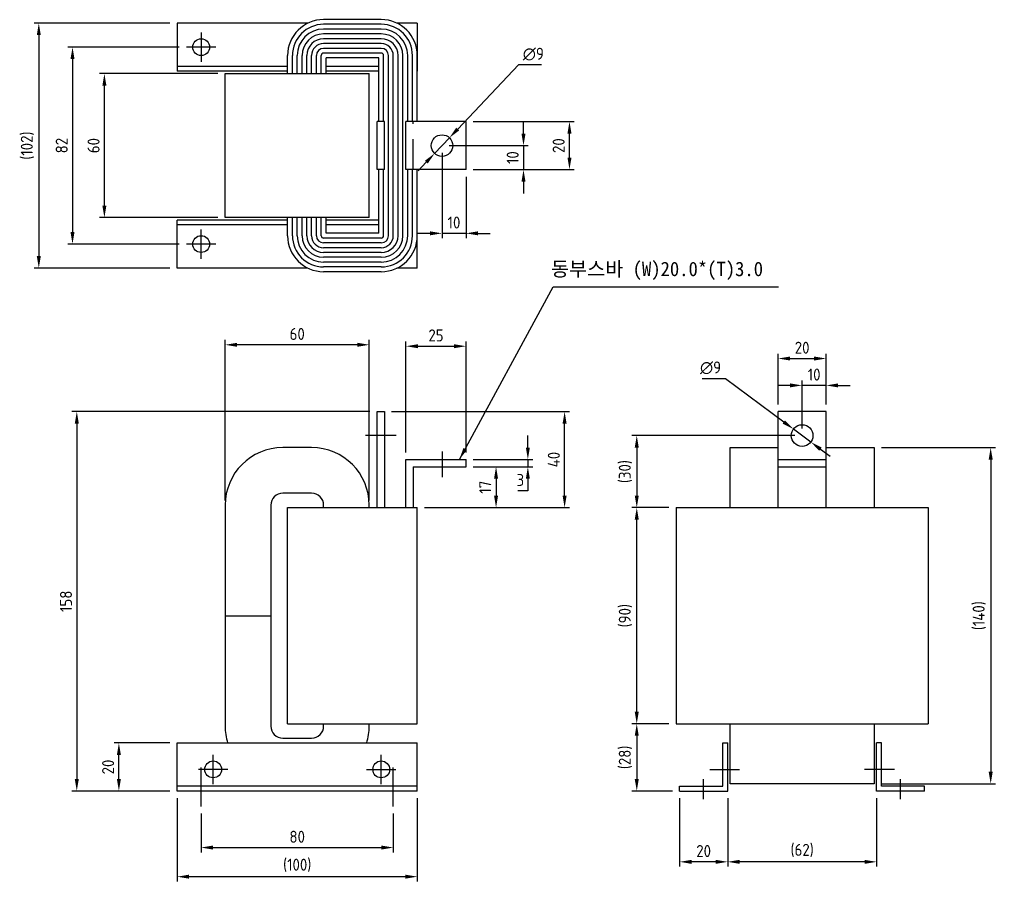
# Model space of a CAD drawing. Header units: millimetres. Extents: x 24815 to 37444, y -10619 to 6020.
# Drawn here: x 27232.3 to 27638.7, y 5661.2 to 6020.1 of the extents above; entities that cross this region are included whole.
import ezdxf

# ---------------------------------------------------------------- set-up
doc = ezdxf.new("R2010")
doc.units = ezdxf.units.MM
doc.linetypes.add('HIDDENX2', pattern=[19.05, 12.7, -6.35])
doc.styles.add('HAN', font='')
doc.styles.get("Standard").update_dxf_attribs({"font": 'ISOCP.SHX', "bigfont": 'WHGTXT.SHX'})
doc.styles.get('HAN').set_extended_font_data('GulimChe')
doc.dimstyles.new('PSTEK-2', dxfattribs={"dimtxt": 5, "dimasz": 5, "dimexe": 2, "dimexo": 3, "dimgap": 2, "dimtad": 1, "dimtoh": 1, "dimrnd": 0.05, "dimdsep": 46, "dimtxsty": 'Standard', "dimcen": 0, "dimclrt": 3, "dimadec": 1, "dimazin": 2, "dimtfac": 1, "dimtmove": 0, "dimatfit": 3, "dimfxl": 1, "dimtolj": 1, "dimtzin": 0, "dimarcsym": 0})

# ---------------------------------------------------------------- blocks, each defined once
blk = doc.blocks.new('345BE5UNR67IU67')
at = {"color": 6}
for p, q in [((1448.61, 980.62), (1448.61, 1020.62)), ((1468.61, 1020.62), (1448.61, 1020.62)), ((1468.61, 980.62), (1468.61, 1020.62)), ((1448.61, 1000.62), (1468.61, 1000.62)), ((1448.61, 997.62), (1468.61, 997.62))]:
    blk.add_line(p, q, dxfattribs=at)
for p, q in [((1428.61, 980.62), (1428.61, 1005.62)), ((1428.61, 1005.62), (1448.61, 1005.62)), ((1468.61, 1005.62), (1488.61, 1005.62)), ((1488.61, 1005.62), (1488.61, 980.62)), ((1428.61, 865.62), (1428.61, 890.62)), ((1488.61, 890.62), (1488.61, 865.62)), ((1420.12, 871.62), (1432.59, 871.62)), ((1497.1, 871.62), (1484.63, 871.62)), ((1417.61, 859.19), (1417.61, 867.58)), ((1488.61, 865.62), (1428.61, 865.62)), ((1499.61, 859.19), (1499.61, 867.58))]:
    blk.add_line(p, q)
at = {"color": 1}
for p, q in [((1406.11, 980.62), (1511.11, 980.62)), ((1406.11, 980.62), (1406.11, 890.62)), ((1511.11, 980.62), (1511.11, 890.62)), ((1406.11, 890.62), (1511.11, 890.62))]:
    blk.add_line(p, q, dxfattribs=at)
at = {"color": 4}
for p, q in [((1425.61, 864.62), (1425.61, 882.62)), ((1425.61, 882.62), (1427.61, 882.62)), ((1427.61, 862.62), (1427.61, 882.62)), ((1489.61, 862.62), (1489.61, 882.62)), ((1491.61, 882.62), (1489.61, 882.62)), ((1491.61, 864.62), (1491.61, 882.62)), ((1407.61, 862.62), (1407.61, 864.62)), ((1407.61, 864.62), (1425.61, 864.62)), ((1407.61, 862.62), (1427.61, 862.62)), ((1509.61, 862.62), (1489.61, 862.62)), ((1509.61, 864.62), (1491.61, 864.62)), ((1509.61, 862.62), (1509.61, 864.62))]:
    blk.add_line(p, q, dxfattribs=at)
at = {"color": 6}
blk.add_circle((1458.61, 1010.62), 4.5, dxfattribs=at)
blk = doc.blocks.new('*D649')
at = {"color": 0, "lineweight": -2, "transparency": 16777216}
for p, q in [((27527.18, 5695.85), (27527.18, 5667.36)), ((27589.18, 5695.85), (27589.18, 5667.36)), ((27584.18, 5669.36), (27532.18, 5669.36))]:
    blk.add_line(p, q, dxfattribs=at)
at = {"color": 0, "transparency": 16777216}
for points in [[(27532.18, 5670.19), (27532.18, 5668.52), (27527.18, 5669.36)], [(27584.18, 5670.19), (27584.18, 5668.52), (27589.18, 5669.36)]]:
    blk.add_solid(points, dxfattribs=at)
at = {"layer": 'Defpoints', "color": 0, "transparency": 16777216}
for p in [(27527.18, 5698.85), (27589.18, 5698.85), (27527.18, 5669.36)]:
    blk.add_point(p, dxfattribs=at)
at = {"color": 3, "transparency": 16777216, "insert": (27558.18, 5674.11), "char_height": 5, "attachment_point": 5}
blk.add_mtext('\\A1;(62)', dxfattribs=at)
blk = doc.blocks.new('*D628')
at = {"color": 0, "lineweight": -2, "transparency": 16777216}
for p, q in [((27314.95, 5997.58), (27265.67, 5997.58)), ((27267.67, 5942.58), (27267.67, 5992.58)), ((27314.95, 5937.58), (27265.67, 5937.58))]:
    blk.add_line(p, q, dxfattribs=at)
at = {"color": 0, "transparency": 16777216}
for points in [[(27266.84, 5992.58), (27268.51, 5992.58), (27267.67, 5997.58)], [(27266.84, 5942.58), (27268.51, 5942.58), (27267.67, 5937.58)]]:
    blk.add_solid(points, dxfattribs=at)
at = {"layer": 'Defpoints', "color": 0, "transparency": 16777216}
for p in [(27267.67, 5997.58), (27317.95, 5997.58), (27317.95, 5937.58)]:
    blk.add_point(p, dxfattribs=at)
at = {"color": 3, "transparency": 16777216, "insert": (27263.17, 5967.58), "char_height": 5, "attachment_point": 5, "rotation": 90}
blk.add_mtext('\\A1;60', dxfattribs=at)
blk = doc.blocks.new('*D629')
at = {"color": 0, "lineweight": -2, "transparency": 16777216}
for p, q in [((27317.95, 5819.85), (27317.95, 5886.65)), ((27372.95, 5884.65), (27322.95, 5884.65)), ((27377.95, 5819.85), (27377.95, 5886.65))]:
    blk.add_line(p, q, dxfattribs=at)
at = {"color": 0, "transparency": 16777216}
for points in [[(27322.95, 5885.48), (27322.95, 5883.82), (27317.95, 5884.65)], [(27372.95, 5885.48), (27372.95, 5883.82), (27377.95, 5884.65)]]:
    blk.add_solid(points, dxfattribs=at)
at = {"layer": 'Defpoints', "color": 0, "transparency": 16777216}
for p in [(27317.95, 5884.65), (27317.95, 5816.85), (27377.95, 5816.85)]:
    blk.add_point(p, dxfattribs=at)
at = {"color": 3, "transparency": 16777216, "insert": (27347.95, 5889.15), "char_height": 5, "attachment_point": 5}
blk.add_mtext('\\A1;60', dxfattribs=at)
blk = doc.blocks.new('*D650')
at = {"color": 0, "lineweight": -2, "transparency": 16777216}
for p, q in [((27555.18, 5846.85), (27487.33, 5846.85)), ((27489.33, 5841.85), (27489.33, 5821.85)), ((27502.68, 5816.85), (27487.33, 5816.85))]:
    blk.add_line(p, q, dxfattribs=at)
at = {"color": 0, "transparency": 16777216}
for points in [[(27488.49, 5841.85), (27490.16, 5841.85), (27489.33, 5846.85)], [(27488.49, 5821.85), (27490.16, 5821.85), (27489.33, 5816.85)]]:
    blk.add_solid(points, dxfattribs=at)
at = {"layer": 'Defpoints', "color": 0, "transparency": 16777216}
for p in [(27558.18, 5846.85), (27489.33, 5816.85), (27505.68, 5816.85)]:
    blk.add_point(p, dxfattribs=at)
at = {"color": 3, "transparency": 16777216, "insert": (27484.58, 5831.85), "char_height": 5, "attachment_point": 5, "rotation": 90}
blk.add_mtext('\\A1;(30)', dxfattribs=at)
blk = doc.blocks.new('*D651')
at = {"color": 0, "lineweight": -2, "transparency": 16777216}
for p, q in [((27548.18, 5859.85), (27548.18, 5880.93)), ((27568.18, 5859.85), (27568.18, 5880.93)), ((27553.18, 5878.93), (27563.18, 5878.93))]:
    blk.add_line(p, q, dxfattribs=at)
at = {"color": 0, "transparency": 16777216}
for points in [[(27553.18, 5879.76), (27553.18, 5878.09), (27548.18, 5878.93)], [(27563.18, 5879.76), (27563.18, 5878.09), (27568.18, 5878.93)]]:
    blk.add_solid(points, dxfattribs=at)
at = {"layer": 'Defpoints', "color": 0, "transparency": 16777216}
for p in [(27568.18, 5878.93), (27548.18, 5856.85), (27568.18, 5856.85)]:
    blk.add_point(p, dxfattribs=at)
at = {"color": 3, "transparency": 16777216, "insert": (27558.18, 5883.43), "char_height": 5, "attachment_point": 5}
blk.add_mtext('\\A1;20', dxfattribs=at)
blk = doc.blocks.new('*D630')
at = {"color": 0, "lineweight": -2, "transparency": 16777216}
for p, q in [((27443.99, 5841.85), (27443.99, 5846.85)), ((27421.24, 5836.85), (27445.99, 5836.85)), ((27443.99, 5836.85), (27443.99, 5833.85)), ((27421.24, 5833.85), (27445.99, 5833.85)), ((27443.99, 5828.85), (27443.99, 5823.85)), ((27443.99, 5823.85), (27439.78, 5823.85))]:
    blk.add_line(p, q, dxfattribs=at)
at = {"color": 0, "transparency": 16777216}
for points in [[(27443.15, 5841.85), (27444.82, 5841.85), (27443.99, 5836.85)], [(27443.15, 5828.85), (27444.82, 5828.85), (27443.99, 5833.85)]]:
    blk.add_solid(points, dxfattribs=at)
at = {"layer": 'Defpoints', "color": 0, "transparency": 16777216}
for p in [(27418.24, 5836.85), (27418.24, 5833.85), (27443.99, 5833.85)]:
    blk.add_point(p, dxfattribs=at)
at = {"color": 3, "transparency": 16777216, "insert": (27440.88, 5828.35), "char_height": 5, "attachment_point": 5}
blk.add_mtext('\\A1;3', dxfattribs=at)
blk = doc.blocks.new('*D631')
at = {"color": 0, "lineweight": -2, "transparency": 16777216}
for p, q in [((27378.24, 5856.85), (27254.18, 5856.85)), ((27256.18, 5851.85), (27256.18, 5703.85)), ((27294.95, 5698.85), (27254.18, 5698.85))]:
    blk.add_line(p, q, dxfattribs=at)
at = {"color": 0, "transparency": 16777216}
for points in [[(27255.35, 5851.85), (27257.02, 5851.85), (27256.18, 5856.85)], [(27255.35, 5703.85), (27257.02, 5703.85), (27256.18, 5698.85)]]:
    blk.add_solid(points, dxfattribs=at)
at = {"layer": 'Defpoints', "color": 0, "transparency": 16777216}
for p in [(27381.24, 5856.85), (27256.18, 5698.85), (27297.95, 5698.85)]:
    blk.add_point(p, dxfattribs=at)
at = {"color": 3, "transparency": 16777216, "insert": (27251.68, 5777.85), "char_height": 5, "attachment_point": 5, "rotation": 90}
blk.add_mtext('\\A1;158', dxfattribs=at)
blk = doc.blocks.new('*D632')
at = {"color": 0, "lineweight": -2, "transparency": 16777216}
for p, q in [((27387.24, 5856.85), (27461.29, 5856.85)), ((27459.29, 5821.85), (27459.29, 5851.85)), ((27400.95, 5816.85), (27461.29, 5816.85))]:
    blk.add_line(p, q, dxfattribs=at)
at = {"color": 0, "transparency": 16777216}
for points in [[(27458.45, 5851.85), (27460.12, 5851.85), (27459.29, 5856.85)], [(27458.45, 5821.85), (27460.12, 5821.85), (27459.29, 5816.85)]]:
    blk.add_solid(points, dxfattribs=at)
at = {"layer": 'Defpoints', "color": 0, "transparency": 16777216}
for p in [(27384.24, 5856.85), (27459.29, 5856.85), (27397.95, 5816.85)]:
    blk.add_point(p, dxfattribs=at)
at = {"color": 3, "transparency": 16777216, "insert": (27454.79, 5836.85), "char_height": 5, "attachment_point": 5, "rotation": 90}
blk.add_mtext('\\A1;40', dxfattribs=at)
blk = doc.blocks.new('*D633')
at = {"color": 0, "lineweight": -2, "transparency": 16777216}
for p, q in [((27421.24, 5833.85), (27432.74, 5833.85)), ((27430.74, 5828.85), (27430.74, 5821.85)), ((27400.95, 5816.85), (27432.74, 5816.85))]:
    blk.add_line(p, q, dxfattribs=at)
at = {"color": 0, "transparency": 16777216}
for points in [[(27429.91, 5828.85), (27431.58, 5828.85), (27430.74, 5833.85)], [(27429.91, 5821.85), (27431.58, 5821.85), (27430.74, 5816.85)]]:
    blk.add_solid(points, dxfattribs=at)
at = {"layer": 'Defpoints', "color": 0, "transparency": 16777216}
for p in [(27418.24, 5833.85), (27397.95, 5816.85), (27430.74, 5816.85)]:
    blk.add_point(p, dxfattribs=at)
at = {"color": 3, "transparency": 16777216, "insert": (27426.24, 5825.35), "char_height": 5, "attachment_point": 5, "rotation": 90}
blk.add_mtext('\\A1;17', dxfattribs=at)
blk = doc.blocks.new('*D652')
at = {"color": 0, "lineweight": -2, "transparency": 16777216}
for p, q in [((27516.62, 5870.55), (27526.22, 5870.55)), ((27526.22, 5870.55), (27550.54, 5852.51)), ((27561.79, 5844.17), (27554.56, 5849.53)), ((27565.81, 5841.19), (27569.82, 5838.22))]:
    blk.add_line(p, q, dxfattribs=at)
at = {"color": 0, "transparency": 16777216}
for points in [[(27551.04, 5853.18), (27550.05, 5851.84), (27554.56, 5849.53)], [(27566.3, 5841.86), (27565.31, 5840.52), (27561.79, 5844.17)]]:
    blk.add_solid(points, dxfattribs=at)
at = {"layer": 'Defpoints', "color": 0, "transparency": 16777216}
for p in [(27554.56, 5849.53), (27561.79, 5844.17)]:
    blk.add_point(p, dxfattribs=at)
at = {"color": 3, "transparency": 16777216, "insert": (27520.05, 5875.05), "char_height": 5, "attachment_point": 5}
blk.add_mtext('\\A1;∅9', dxfattribs=at)
blk = doc.blocks.new('*D634')
at = {"color": 0, "lineweight": -2, "transparency": 16777216}
for p, q in [((27440.09, 6001.16), (27414.78, 5974.47)), ((27449.69, 6001.16), (27440.09, 6001.16)), ((27405.15, 5964.32), (27411.34, 5970.85)), ((27401.71, 5960.69), (27398.27, 5957.06))]:
    blk.add_line(p, q, dxfattribs=at)
at = {"color": 0, "transparency": 16777216}
for points in [[(27414.18, 5975.05), (27415.38, 5973.9), (27411.34, 5970.85)], [(27401.1, 5961.26), (27402.31, 5960.11), (27405.15, 5964.32)]]:
    blk.add_solid(points, dxfattribs=at)
at = {"layer": 'Defpoints', "color": 0, "transparency": 16777216}
for p in [(27411.34, 5970.85), (27405.15, 5964.32)]:
    blk.add_point(p, dxfattribs=at)
at = {"color": 3, "transparency": 16777216, "insert": (27446.26, 6005.66), "char_height": 5, "attachment_point": 5}
blk.add_mtext('\\A1;∅9', dxfattribs=at)
blk = doc.blocks.new('*D635')
at = {"color": 0, "lineweight": -2, "transparency": 16777216}
for p, q in [((27421.24, 5977.58), (27463.31, 5977.58)), ((27461.31, 5962.58), (27461.31, 5972.58)), ((27421.24, 5957.58), (27463.31, 5957.58))]:
    blk.add_line(p, q, dxfattribs=at)
at = {"color": 0, "transparency": 16777216}
for points in [[(27460.48, 5972.58), (27462.15, 5972.58), (27461.31, 5977.58)], [(27460.48, 5962.58), (27462.15, 5962.58), (27461.31, 5957.58)]]:
    blk.add_solid(points, dxfattribs=at)
at = {"layer": 'Defpoints', "color": 0, "transparency": 16777216}
for p in [(27418.24, 5977.58), (27461.31, 5977.58), (27418.24, 5957.58)]:
    blk.add_point(p, dxfattribs=at)
at = {"color": 3, "transparency": 16777216, "insert": (27456.81, 5967.58), "char_height": 5, "attachment_point": 5, "rotation": 90}
blk.add_mtext('\\A1;20', dxfattribs=at)
blk = doc.blocks.new('*D636')
at = {"color": 0, "lineweight": -2, "transparency": 16777216}
for p, q in [((27408.24, 5964.58), (27408.24, 5929.05)), ((27418.24, 5954.58), (27418.24, 5929.05)), ((27403.24, 5931.05), (27398.24, 5931.05)), ((27418.24, 5931.05), (27408.24, 5931.05)), ((27423.24, 5931.05), (27428.24, 5931.05))]:
    blk.add_line(p, q, dxfattribs=at)
at = {"color": 0, "transparency": 16777216}
for points in [[(27403.24, 5931.88), (27403.24, 5930.21), (27408.24, 5931.05)], [(27423.24, 5931.88), (27423.24, 5930.21), (27418.24, 5931.05)]]:
    blk.add_solid(points, dxfattribs=at)
at = {"layer": 'Defpoints', "color": 0, "transparency": 16777216}
for p in [(27408.24, 5967.58), (27418.24, 5957.58), (27408.24, 5931.05)]:
    blk.add_point(p, dxfattribs=at)
at = {"color": 3, "transparency": 16777216, "insert": (27413.24, 5935.55), "char_height": 5, "attachment_point": 5}
blk.add_mtext('\\A1;10', dxfattribs=at)
blk = doc.blocks.new('*D653')
at = {"color": 0, "lineweight": -2, "transparency": 16777216}
for p, q in [((27393.24, 5839.85), (27393.24, 5886.06)), ((27398.24, 5884.06), (27413.24, 5884.06)), ((27418.24, 5839.85), (27418.24, 5886.06))]:
    blk.add_line(p, q, dxfattribs=at)
at = {"color": 0, "transparency": 16777216}
for points in [[(27398.24, 5884.89), (27398.24, 5883.23), (27393.24, 5884.06)], [(27413.24, 5884.89), (27413.24, 5883.23), (27418.24, 5884.06)]]:
    blk.add_solid(points, dxfattribs=at)
at = {"layer": 'Defpoints', "color": 0, "transparency": 16777216}
for p in [(27418.24, 5884.06), (27393.24, 5836.85), (27418.24, 5836.85)]:
    blk.add_point(p, dxfattribs=at)
at = {"color": 3, "transparency": 16777216, "insert": (27405.74, 5888.56), "char_height": 5, "attachment_point": 5}
blk.add_mtext('\\A1;25', dxfattribs=at)
blk = doc.blocks.new('*D654')
at = {"color": 0, "lineweight": -2, "transparency": 16777216}
for p, q in [((27294.95, 5718.85), (27271.71, 5718.85)), ((27273.71, 5703.85), (27273.71, 5713.85)), ((27294.95, 5698.85), (27271.71, 5698.85))]:
    blk.add_line(p, q, dxfattribs=at)
at = {"color": 0, "transparency": 16777216}
for points in [[(27272.88, 5713.85), (27274.55, 5713.85), (27273.71, 5718.85)], [(27272.88, 5703.85), (27274.55, 5703.85), (27273.71, 5698.85)]]:
    blk.add_solid(points, dxfattribs=at)
at = {"layer": 'Defpoints', "color": 0, "transparency": 16777216}
for p in [(27273.71, 5718.85), (27297.95, 5718.85), (27297.95, 5698.85)]:
    blk.add_point(p, dxfattribs=at)
at = {"color": 3, "transparency": 16777216, "insert": (27269.21, 5708.85), "char_height": 5, "attachment_point": 5, "rotation": 90}
blk.add_mtext('\\A1;20', dxfattribs=at)
blk = doc.blocks.new('*D655')
at = {"color": 0, "lineweight": -2, "transparency": 16777216}
for p, q in [((27507.18, 5695.85), (27507.18, 5667.36)), ((27527.18, 5695.85), (27527.18, 5667.36)), ((27522.18, 5669.36), (27512.18, 5669.36))]:
    blk.add_line(p, q, dxfattribs=at)
at = {"color": 0, "transparency": 16777216}
for points in [[(27512.18, 5670.19), (27512.18, 5668.52), (27507.18, 5669.36)], [(27522.18, 5670.19), (27522.18, 5668.52), (27527.18, 5669.36)]]:
    blk.add_solid(points, dxfattribs=at)
at = {"layer": 'Defpoints', "color": 0, "transparency": 16777216}
for p in [(27507.18, 5698.85), (27527.18, 5698.85), (27507.18, 5669.36)]:
    blk.add_point(p, dxfattribs=at)
at = {"color": 3, "transparency": 16777216, "insert": (27517.18, 5673.86), "char_height": 5, "attachment_point": 5}
blk.add_mtext('\\A1;20', dxfattribs=at)
blk = doc.blocks.new('*D656')
at = {"color": 0, "lineweight": -2, "transparency": 16777216}
for p, q in [((27502.68, 5816.85), (27487.33, 5816.85)), ((27489.33, 5731.85), (27489.33, 5811.85)), ((27502.68, 5726.85), (27487.33, 5726.85))]:
    blk.add_line(p, q, dxfattribs=at)
at = {"color": 0, "transparency": 16777216}
for points in [[(27488.49, 5811.85), (27490.16, 5811.85), (27489.33, 5816.85)], [(27488.49, 5731.85), (27490.16, 5731.85), (27489.33, 5726.85)]]:
    blk.add_solid(points, dxfattribs=at)
at = {"layer": 'Defpoints', "color": 0, "transparency": 16777216}
for p in [(27489.33, 5816.85), (27505.68, 5816.85), (27505.68, 5726.85)]:
    blk.add_point(p, dxfattribs=at)
at = {"color": 3, "transparency": 16777216, "insert": (27484.58, 5771.85), "char_height": 5, "attachment_point": 5, "rotation": 90}
blk.add_mtext('\\A1;(90)', dxfattribs=at)
blk = doc.blocks.new('*D657')
at = {"color": 0, "lineweight": -2, "transparency": 16777216}
for p, q in [((27297.95, 5695.85), (27297.95, 5661.18)), ((27397.95, 5695.85), (27397.95, 5661.18)), ((27392.95, 5663.18), (27302.95, 5663.18))]:
    blk.add_line(p, q, dxfattribs=at)
at = {"color": 0, "transparency": 16777216}
for points in [[(27302.95, 5664.02), (27302.95, 5662.35), (27297.95, 5663.18)], [(27392.95, 5664.02), (27392.95, 5662.35), (27397.95, 5663.18)]]:
    blk.add_solid(points, dxfattribs=at)
at = {"layer": 'Defpoints', "color": 0, "transparency": 16777216}
for p in [(27297.95, 5698.85), (27397.95, 5698.85), (27297.95, 5663.18)]:
    blk.add_point(p, dxfattribs=at)
at = {"color": 3, "transparency": 16777216, "insert": (27347.95, 5667.93), "char_height": 5, "attachment_point": 5}
blk.add_mtext('\\A1;(100)', dxfattribs=at)
blk = doc.blocks.new('*D658')
at = {"color": 0, "lineweight": -2, "transparency": 16777216}
for p, q in [((27591.18, 5841.85), (27638.68, 5841.85)), ((27636.68, 5836.85), (27636.68, 5706.85)), ((27591.18, 5701.85), (27638.68, 5701.85))]:
    blk.add_line(p, q, dxfattribs=at)
at = {"color": 0, "transparency": 16777216}
for points in [[(27635.85, 5836.85), (27637.52, 5836.85), (27636.68, 5841.85)], [(27635.85, 5706.85), (27637.52, 5706.85), (27636.68, 5701.85)]]:
    blk.add_solid(points, dxfattribs=at)
at = {"layer": 'Defpoints', "color": 0, "transparency": 16777216}
for p in [(27588.18, 5841.85), (27588.18, 5701.85), (27636.68, 5701.85)]:
    blk.add_point(p, dxfattribs=at)
at = {"color": 3, "transparency": 16777216, "insert": (27631.93, 5771.85), "char_height": 5, "attachment_point": 5, "rotation": 90}
blk.add_mtext('\\A1;(140)', dxfattribs=at)
blk = doc.blocks.new('*D659')
at = {"color": 0, "lineweight": -2, "transparency": 16777216}
for p, q in [((27298.85, 6008.58), (27252.4, 6008.58)), ((27254.4, 6003.58), (27254.4, 5931.58)), ((27298.85, 5926.58), (27252.4, 5926.58))]:
    blk.add_line(p, q, dxfattribs=at)
at = {"color": 0, "transparency": 16777216}
for points in [[(27253.56, 6003.58), (27255.23, 6003.58), (27254.4, 6008.58)], [(27253.56, 5931.58), (27255.23, 5931.58), (27254.4, 5926.58)]]:
    blk.add_solid(points, dxfattribs=at)
at = {"layer": 'Defpoints', "color": 0, "transparency": 16777216}
for p in [(27301.85, 6008.58), (27254.4, 5926.58), (27301.85, 5926.58)]:
    blk.add_point(p, dxfattribs=at)
at = {"color": 3, "transparency": 16777216, "insert": (27249.89, 5967.58), "char_height": 5, "attachment_point": 5, "rotation": 90}
blk.add_mtext('\\A1;82', dxfattribs=at)
blk = doc.blocks.new('*D660')
at = {"color": 0, "lineweight": -2, "transparency": 16777216}
for p, q in [((27307.95, 5689.43), (27307.95, 5673.31)), ((27387.95, 5689.43), (27387.95, 5673.31)), ((27312.95, 5675.31), (27382.95, 5675.31))]:
    blk.add_line(p, q, dxfattribs=at)
at = {"color": 0, "transparency": 16777216}
for points in [[(27312.95, 5676.14), (27312.95, 5674.47), (27307.95, 5675.31)], [(27382.95, 5676.14), (27382.95, 5674.47), (27387.95, 5675.31)]]:
    blk.add_solid(points, dxfattribs=at)
at = {"layer": 'Defpoints', "color": 0, "transparency": 16777216}
for p in [(27307.95, 5692.43), (27387.95, 5692.43), (27387.95, 5675.31)]:
    blk.add_point(p, dxfattribs=at)
at = {"color": 3, "transparency": 16777216, "insert": (27347.95, 5679.81), "char_height": 5, "attachment_point": 5}
blk.add_mtext('\\A1;80', dxfattribs=at)
blk = doc.blocks.new('*D661')
at = {"color": 0, "lineweight": -2, "transparency": 16777216}
for p, q in [((27442.17, 5972.58), (27442.17, 5977.58)), ((27411.24, 5967.58), (27444.17, 5967.58)), ((27442.17, 5967.58), (27442.17, 5957.58)), ((27421.24, 5957.58), (27444.17, 5957.58)), ((27442.17, 5952.58), (27442.17, 5947.58))]:
    blk.add_line(p, q, dxfattribs=at)
at = {"color": 0, "transparency": 16777216}
for points in [[(27441.34, 5972.58), (27443.01, 5972.58), (27442.17, 5967.58)], [(27441.34, 5952.58), (27443.01, 5952.58), (27442.17, 5957.58)]]:
    blk.add_solid(points, dxfattribs=at)
at = {"layer": 'Defpoints', "color": 0, "transparency": 16777216}
for p in [(27408.24, 5967.58), (27418.24, 5957.58), (27442.17, 5957.58)]:
    blk.add_point(p, dxfattribs=at)
at = {"color": 3, "transparency": 16777216, "insert": (27437.67, 5962.58), "char_height": 5, "attachment_point": 5, "rotation": 90}
blk.add_mtext('\\A1;10', dxfattribs=at)
blk = doc.blocks.new('*D637')
at = {"color": 0, "lineweight": -2, "transparency": 16777216}
for p, q in [((27553.18, 5867.74), (27548.18, 5867.74)), ((27558.18, 5849.85), (27558.18, 5869.74)), ((27568.18, 5867.74), (27558.18, 5867.74)), ((27568.18, 5859.85), (27568.18, 5869.74)), ((27573.18, 5867.74), (27578.18, 5867.74))]:
    blk.add_line(p, q, dxfattribs=at)
at = {"color": 0, "transparency": 16777216}
for points in [[(27553.18, 5868.57), (27553.18, 5866.91), (27558.18, 5867.74)], [(27573.18, 5868.57), (27573.18, 5866.91), (27568.18, 5867.74)]]:
    blk.add_solid(points, dxfattribs=at)
at = {"layer": 'Defpoints', "color": 0, "transparency": 16777216}
for p in [(27558.18, 5867.74), (27568.18, 5856.85), (27558.18, 5846.85)]:
    blk.add_point(p, dxfattribs=at)
at = {"color": 3, "transparency": 16777216, "insert": (27563.18, 5872.24), "char_height": 5, "attachment_point": 5}
blk.add_mtext('\\A1;10', dxfattribs=at)
blk = doc.blocks.new('*D662')
at = {"color": 0, "lineweight": -2, "transparency": 16777216}
for p, q in [((27294.95, 6018.58), (27238.37, 6018.58)), ((27240.37, 6013.58), (27240.37, 5921.58)), ((27294.95, 5916.58), (27238.37, 5916.58))]:
    blk.add_line(p, q, dxfattribs=at)
at = {"color": 0, "transparency": 16777216}
for points in [[(27239.53, 6013.58), (27241.2, 6013.58), (27240.37, 6018.58)], [(27239.53, 5921.58), (27241.2, 5921.58), (27240.37, 5916.58)]]:
    blk.add_solid(points, dxfattribs=at)
at = {"layer": 'Defpoints', "color": 0, "transparency": 16777216}
for p in [(27297.95, 6018.58), (27240.37, 5916.58), (27297.95, 5916.58)]:
    blk.add_point(p, dxfattribs=at)
at = {"color": 3, "transparency": 16777216, "insert": (27235.62, 5967.58), "char_height": 5, "attachment_point": 5, "rotation": 90}
blk.add_mtext('\\A1;(102)', dxfattribs=at)
blk = doc.blocks.new('*D638')
at = {"color": 0, "lineweight": -2, "transparency": 16777216}
for p, q in [((27502.68, 5726.85), (27487.33, 5726.85)), ((27489.33, 5721.85), (27489.33, 5703.85)), ((27504.18, 5698.85), (27487.33, 5698.85))]:
    blk.add_line(p, q, dxfattribs=at)
at = {"color": 0, "transparency": 16777216}
for points in [[(27488.49, 5721.85), (27490.16, 5721.85), (27489.33, 5726.85)], [(27488.49, 5703.85), (27490.16, 5703.85), (27489.33, 5698.85)]]:
    blk.add_solid(points, dxfattribs=at)
at = {"layer": 'Defpoints', "color": 0, "transparency": 16777216}
for p in [(27505.68, 5726.85), (27489.33, 5698.85), (27507.18, 5698.85)]:
    blk.add_point(p, dxfattribs=at)
at = {"color": 3, "transparency": 16777216, "insert": (27484.58, 5712.85), "char_height": 5, "attachment_point": 5, "rotation": 90}
blk.add_mtext('\\A1;(28)', dxfattribs=at)

msp = doc.modelspace()

# ---------------------------------------------------------------- linework, layer by layer
at = {"color": 4}
for p, q in [((27352.41099, 6018.58118), (27297.94934, 6018.58118)), ((27297.94934, 6018.58118), (27297.94934, 5998.58118)), ((27397.94934, 6018.58118), (27389.48769, 6018.58118)), ((27397.94934, 6018.58118), (27397.94934, 5998.58118)), ((27343.94934, 6000.58118), (27297.94934, 6000.58118)), ((27343.94934, 5998.58118), (27297.94934, 5998.58118)), ((27381.94934, 6000.58118), (27359.94934, 6000.58118)), ((27381.94934, 5998.58118), (27359.94934, 5998.58118)), ((27343.94934, 5936.58118), (27297.94934, 5936.58118)), ((27297.94934, 5916.58118), (27297.94934, 5936.58118)), ((27343.94934, 5934.58118), (27297.94934, 5934.58118)), ((27381.94934, 5936.58118), (27359.94934, 5936.58118)), ((27381.94934, 5934.58118), (27359.94934, 5934.58118)), ((27397.94934, 5916.58118), (27397.94934, 5936.58118)), ((27352.41099, 5916.58118), (27297.94934, 5916.58118)), ((27397.94934, 5916.58118), (27389.48769, 5916.58118)), ((27297.94934, 5698.85185), (27297.94934, 5718.85185)), ((27297.94934, 5718.85185), (27397.94934, 5718.85185)), ((27397.94934, 5698.85185), (27397.94934, 5718.85185)), ((27397.94934, 5700.85185), (27297.94934, 5700.85185)), ((27397.94934, 5698.85185), (27297.94934, 5698.85185))]:
    msp.add_line(p, q, dxfattribs=at)
at = {"color": 1}
for p, q in [((27382.94934, 6020.08118), (27358.94934, 6020.08118)), ((27382.94934, 6018.08118), (27358.94934, 6018.08118)), ((27382.94934, 6016.08118), (27358.94934, 6016.08118)), ((27382.94934, 6014.08118), (27358.94934, 6014.08118)), ((27382.94934, 6012.08118), (27358.94934, 6012.08118)), ((27382.94934, 6010.08118), (27358.94934, 6010.08118)), ((27382.94934, 6008.08118), (27358.94934, 6008.08118)), ((27382.94934, 6006.08118), (27358.94934, 6006.08118)), ((27343.94934, 5997.58118), (27343.94934, 6005.08118)), ((27345.94934, 5997.58118), (27345.94934, 6005.08118)), ((27347.94934, 5997.58118), (27347.94934, 6005.08118)), ((27349.94934, 5997.58118), (27349.94934, 6005.08118)), ((27351.94934, 5997.58118), (27351.94934, 6005.08118)), ((27353.94934, 5997.58118), (27353.94934, 6005.08118)), ((27355.94934, 5997.58118), (27355.94934, 6005.08118)), ((27357.94934, 5997.58118), (27357.94934, 6005.08118)), ((27359.94934, 5997.58118), (27359.94934, 6004.08118)), ((27381.94934, 6004.08118), (27359.94934, 6004.08118)), ((27381.94934, 5977.58118), (27381.94934, 6004.08118)), ((27383.94934, 5977.58118), (27383.94934, 6005.08118)), ((27385.94934, 5930.08118), (27385.94934, 6005.08118)), ((27387.94934, 5930.08118), (27387.94934, 6005.08118)), ((27389.94934, 5930.08118), (27389.94934, 6005.08118)), ((27391.94934, 5930.08118), (27391.94934, 6005.08118)), ((27393.94934, 5977.58118), (27393.94934, 6005.08118)), ((27395.94934, 5977.58118), (27395.94934, 6005.08118)), ((27397.94934, 5977.58118), (27397.94934, 6005.08118)), ((27381.94934, 5931.08118), (27381.94934, 5957.58118)), ((27383.94934, 5930.08118), (27383.94934, 5957.58118)), ((27393.94934, 5930.08118), (27393.94934, 5957.58118)), ((27395.94934, 5930.08118), (27395.94934, 5957.58118)), ((27397.94934, 5930.08118), (27397.94934, 5957.58118)), ((27343.94934, 5930.08118), (27343.94934, 5937.58118)), ((27345.94934, 5930.08118), (27345.94934, 5937.58118)), ((27347.94934, 5930.08118), (27347.94934, 5937.58118)), ((27349.94934, 5930.08118), (27349.94934, 5937.58118)), ((27351.94934, 5930.08118), (27351.94934, 5937.58118)), ((27353.94934, 5930.08118), (27353.94934, 5937.58118)), ((27355.94934, 5930.08118), (27355.94934, 5937.58118)), ((27357.94934, 5930.08118), (27357.94934, 5937.58118)), ((27359.94934, 5931.08118), (27359.94934, 5937.58118)), ((27382.94934, 5929.08118), (27358.94934, 5929.08118)), ((27381.94934, 5931.08118), (27359.94934, 5931.08118)), ((27382.94934, 5927.08118), (27358.94934, 5927.08118)), ((27382.94934, 5925.08118), (27358.94934, 5925.08118)), ((27382.94934, 5923.08118), (27358.94934, 5923.08118)), ((27382.94934, 5921.08118), (27358.94934, 5921.08118)), ((27382.94934, 5919.08118), (27358.94934, 5919.08118)), ((27382.94934, 5917.08118), (27358.94934, 5917.08118)), ((27382.94934, 5915.08118), (27358.94934, 5915.08118)), ((27343.94934, 5816.85185), (27397.94934, 5816.85185)), ((27343.94934, 5726.85185), (27343.94934, 5816.85185)), ((27397.94934, 5726.85185), (27397.94934, 5816.85185)), ((27343.94934, 5726.85185), (27397.94934, 5726.85185))]:
    msp.add_line(p, q, dxfattribs=at)
for p, q in [((27307.94934, 6014.68502), (27307.94934, 6002.47735)), ((27314.05317, 6008.58118), (27301.84551, 6008.58118)), ((27317.94934, 5937.58118), (27317.94934, 5997.58118)), ((27317.94934, 5997.58118), (27377.94934, 5997.58118)), ((27377.94934, 5937.58118), (27377.94934, 5997.58118)), ((27377.94934, 5937.58118), (27317.94934, 5937.58118)), ((27307.94934, 5920.47735), (27307.94934, 5932.68502)), ((27314.05317, 5926.58118), (27301.84551, 5926.58118)), ((27389.12036, 5846.85185), (27376.36609, 5846.85185)), ((27353.94934, 5841.85185), (27341.94934, 5841.85185)), ((27408.24323, 5840.22786), (27408.24323, 5829.46897)), ((27353.94934, 5822.85185), (27341.94934, 5822.85185)), ((27317.94934, 5817.85185), (27317.94934, 5725.85185)), ((27336.94934, 5817.85185), (27336.94934, 5725.85185)), ((27358.94934, 5816.85185), (27358.94934, 5817.85185)), ((27377.94934, 5816.85185), (27377.94934, 5817.85185)), ((27317.94934, 5771.85185), (27336.94934, 5771.85185)), ((27358.94934, 5725.85185), (27358.94934, 5726.85185)), ((27377.94934, 5725.85185), (27377.94934, 5726.85185)), ((27341.94934, 5720.85185), (27353.94934, 5720.85185)), ((27312.94934, 5701.74802), (27312.94934, 5713.95568)), ((27382.94934, 5701.74802), (27382.94934, 5713.95568)), ((27319.05317, 5707.85185), (27306.84551, 5707.85185)), ((27307.94934, 5692.42668), (27307.94934, 5708.57322)), ((27376.84551, 5707.85185), (27389.05317, 5707.85185)), ((27387.94934, 5692.42668), (27387.94934, 5708.57322))]:
    msp.add_line(p, q)
at = {"color": 6}
for p, q in [((27381.24323, 5957.58118), (27381.24323, 5977.58118)), ((27384.24323, 5977.58118), (27381.24323, 5977.58118)), ((27384.24323, 5957.58118), (27384.24323, 5977.58118)), ((27393.24323, 5957.58118), (27393.24323, 5977.58118)), ((27418.24323, 5977.58118), (27393.24323, 5977.58118)), ((27418.24323, 5957.58118), (27418.24323, 5977.58118)), ((27384.24323, 5957.58118), (27381.24323, 5957.58118)), ((27418.24323, 5957.58118), (27393.24323, 5957.58118)), ((27381.24323, 5816.85185), (27381.24323, 5856.85185)), ((27381.24323, 5856.85185), (27384.24323, 5856.85185)), ((27384.24323, 5856.85185), (27384.24323, 5816.85185)), ((27393.24323, 5816.85185), (27393.24323, 5836.85185)), ((27393.24323, 5836.85185), (27418.24323, 5836.85185)), ((27418.24323, 5833.85185), (27418.24323, 5836.85185)), ((27396.24323, 5833.85185), (27396.24323, 5816.85185)), ((27396.24323, 5833.85185), (27418.24323, 5833.85185))]:
    msp.add_line(p, q, dxfattribs=at)
at = {"linetype": 'HIDDENX2'}
msp.add_line((27396.24323, 5957.58118), (27396.24323, 5977.58118), dxfattribs=at)
for centre in [(27307.94934, 6008.58118), (27307.94934, 5926.58118), (27312.94934, 5707.85185), (27382.94934, 5707.85185)]:
    msp.add_circle(centre, 3.5)
at = {"color": 6}
msp.add_circle((27408.24323, 5967.58118), 4.5, dxfattribs=at)
at = {"color": 1}
for centre, radius, start, end in [((27358.94934, 6005.08118), 15, 90, 180), ((27358.94934, 6005.08118), 13, 90, 180), ((27382.94934, 6005.08118), 15, 0, 90), ((27382.94934, 6005.08118), 13, 0, 90), ((27358.94934, 6005.08118), 11, 90, 180), ((27358.94934, 6005.08118), 9, 90, 180), ((27382.94934, 6005.08118), 11, 0, 90), ((27382.94934, 6005.08118), 9, 0, 90), ((27382.94934, 6005.08118), 9, 0, 90), ((27358.94934, 6005.08118), 7, 90, 180), ((27358.94934, 6005.08118), 5, 90, 180), ((27382.94934, 6005.08118), 7, 0, 90), ((27382.94934, 6005.08118), 5, 0, 90), ((27358.94934, 6005.08118), 3, 90, 180), ((27358.94934, 6005.08118), 1, 90, 180), ((27382.94934, 6005.08118), 3, 0, 90), ((27382.94934, 6005.08118), 1, 0, 90), ((27358.94934, 5930.08118), 15, 180, 270), ((27358.94934, 5930.08118), 13, 180, 270), ((27358.94934, 5930.08118), 11, 180, 270), ((27358.94934, 5930.08118), 9, 180, 270), ((27358.94934, 5930.08118), 7, 180, 270), ((27358.94934, 5930.08118), 7, 180, 270), ((27358.94934, 5930.08118), 5, 180, 270), ((27358.94934, 5930.08118), 3, 180, 270), ((27358.94934, 5930.08118), 1, 180, 270), ((27382.94934, 5930.08118), 15, 270, 0), ((27382.94934, 5930.08118), 13, 270, 0), ((27382.94934, 5930.08118), 11, 270, 0), ((27382.94934, 5930.08118), 9, 270, 0), ((27382.94934, 5930.08118), 7, 270, 0), ((27382.94934, 5930.08118), 5, 270, 0), ((27382.94934, 5930.08118), 3, 270, 0), ((27382.94934, 5930.08118), 1, 270, 0)]:
    msp.add_arc(centre, radius, start, end, dxfattribs=at)
for centre, radius, start, end in [((27341.94934, 5817.85185), 24, 90, 180), ((27353.94934, 5817.85185), 24, 0, 90), ((27341.94934, 5817.85185), 5, 90, 180), ((27353.94934, 5817.85185), 5, 0, 90), ((27341.94934, 5725.85185), 24, 180, 196.9577633), ((27341.94934, 5725.85185), 5, 180, 270), ((27353.94934, 5725.85185), 5, 270, 0), ((27353.94934, 5725.85185), 24, 343.0422367, 0)]:
    msp.add_arc(centre, radius, start, end)

# ---------------------------------------------------------------- block references
msp.add_blockref('345BE5UNR67IU67', (26099.56935, 4836.23096))

# ---------------------------------------------------------------- texts
at = {"color": 3, "style": 'HAN'}
msp.add_text('동부스바 (W)20.0*(T)3.0', height=6, dxfattribs=at).set_placement((27453.61851, 5913.2285))

# ---------------------------------------------------------------- dimensions: what is measured, and where the dimension line sits
for base, p1, p2, picture, middle in [((27240.36625, 5916.58118), (27297.94934, 6018.58118), (27297.94934, 5916.58118), '*D662', (27235.61625, 5967.58118)), ((27489.32741, 5816.85185), (27558.17561, 5846.85185), (27505.67561, 5816.85185), '*D650', (27484.57741, 5831.85185)), ((27636.68366, 5701.85185), (27588.17561, 5841.85185), (27588.17561, 5701.85185), '*D658', (27631.93366, 5771.85185)), ((27489.32741, 5816.85185), (27505.67561, 5726.85185), (27505.67561, 5816.85185), '*D656', (27484.5762, 5771.85185)), ((27489.32741, 5698.85185), (27505.67561, 5726.85185), (27507.17561, 5698.85185), '*D638', (27484.57741, 5712.85185))]:
    dim = msp.add_linear_dim(base=base, p1=p1, p2=p2, angle=90, text='(<>)', dimstyle='PSTEK-2')
    dim.commit()
    dim.dimension.update_dxf_attribs({"geometry": picture, "text_midpoint": middle})
for base, p1, p2, picture, middle in [((27254.3951, 5926.58118), (27301.84551, 6008.58118), (27301.84551, 5926.58118), '*D659', (27249.89461, 5967.58118)), ((27267.67425, 5997.58118), (27317.94934, 5937.58118), (27317.94934, 5997.58118), '*D628', (27263.17425, 5967.58118)), ((27442.17432, 5957.58118), (27408.24323, 5967.58118), (27418.24323, 5957.58118), '*D661', (27437.67432, 5962.58118)), ((27461.31314, 5977.58118), (27418.24323, 5957.58118), (27418.24323, 5977.58118), '*D635', (27456.81264, 5967.58118)), ((27256.18409, 5698.85185), (27381.24323, 5856.85185), (27297.94934, 5698.85185), '*D631', (27251.68409, 5777.85185)), ((27459.28652, 5856.85185), (27397.94934, 5816.85185), (27384.24323, 5856.85185), '*D632', (27454.78652, 5836.85185)), ((27443.98816, 5833.85185), (27418.24323, 5836.85185), (27418.24323, 5833.85185), '*D630', (27440.88461, 5828.35185)), ((27430.74409, 5816.85185), (27418.24323, 5833.85185), (27397.94934, 5816.85185), '*D633', (27426.24409, 5825.35185)), ((27273.71437, 5718.85185), (27297.94934, 5698.85185), (27297.94934, 5718.85185), '*D654', (27269.21388, 5708.85185))]:
    dim = msp.add_linear_dim(base=base, p1=p1, p2=p2, angle=90, dimstyle='PSTEK-2')
    dim.commit()
    dim.dimension.update_dxf_attribs({"geometry": picture, "text_midpoint": middle})
for p1, p2, picture, middle in [((27405.1467, 5964.31598), (27411.33975, 5970.84639), '*D634', (27446.25872, 6001.16497)), ((27561.79023, 5844.17145), (27554.56099, 5849.53225), '*D652', (27520.04986, 5870.55091))]:
    dim = msp.add_diameter_dim_2p(p1=p1, p2=p2, dimstyle='PSTEK-2')
    dim.commit()
    dim.dimension.update_dxf_attribs({"geometry": picture, "text_midpoint": middle, "dimtype": 163})
for base, p1, p2, picture, middle in [((27408.24323, 5931.04673), (27418.24323, 5957.58118), (27408.24323, 5967.58118), '*D636', (27413.24323, 5935.54673)), ((27317.94934, 5884.6497), (27377.94934, 5816.85185), (27317.94934, 5816.85185), '*D629', (27347.94934, 5889.1497)), ((27418.24323, 5884.06001), (27393.24323, 5836.85185), (27418.24323, 5836.85185), '*D653', (27405.74323, 5888.5605)), ((27568.17561, 5878.92774), (27548.17561, 5856.85185), (27568.17561, 5856.85185), '*D651', (27558.17561, 5883.42823)), ((27558.17561, 5867.74068), (27568.17561, 5856.85185), (27558.17561, 5846.85185), '*D637', (27563.17561, 5872.24068)), ((27507.17561, 5669.35595), (27527.17561, 5698.85185), (27507.17561, 5698.85185), '*D655', (27517.17561, 5673.85644)), ((27387.94934, 5675.30787), (27307.94934, 5692.42668), (27387.94934, 5692.42668), '*D660', (27347.94934, 5679.80787))]:
    dim = msp.add_linear_dim(base=base, p1=p1, p2=p2, dimstyle='PSTEK-2')
    dim.commit()
    dim.dimension.update_dxf_attribs({"geometry": picture, "text_midpoint": middle})
for base, p1, p2, picture, middle in [((27297.94934, 5663.18326), (27397.94934, 5698.85185), (27297.94934, 5698.85185), '*D657', (27347.94934, 5667.93326)), ((27527.17561, 5669.35595), (27589.17561, 5698.85185), (27527.17561, 5698.85185), '*D649', (27558.17561, 5674.10595))]:
    dim = msp.add_linear_dim(base=base, p1=p1, p2=p2, text='(<>)', dimstyle='PSTEK-2')
    dim.commit()
    dim.dimension.update_dxf_attribs({"geometry": picture, "text_midpoint": middle})

# ---------------------------------------------------------------- leaders
msp.add_leader([(27415.47589, 5836.85185), (27454.53201, 5908.71917), (27548.2919, 5908.71917)], dimstyle='PSTEK-2', override={"dimgap": 2, "dimtad": 0})

doc.saveas('drawing.dxf')
